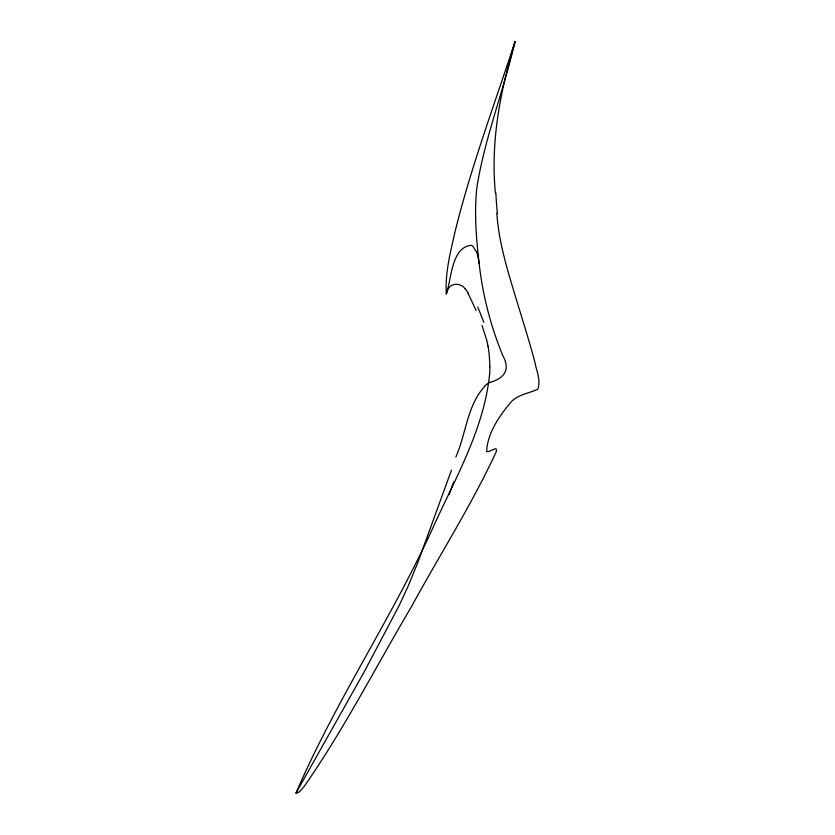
<?xml version="1.0" encoding="UTF-8"?>
<svg xmlns="http://www.w3.org/2000/svg" width="835" height="835" viewBox="0 0 835 835"><rect width="100%" height="100%" fill="white"/><g stroke="black" fill="none" stroke-linecap="round" stroke-linejoin="round"><path stroke-width="1.25" d="M489.613 373.965C484.175 429.347 454.877 478.956 432.478 528.722C391.218 619.006 335.169 701.828 296.007 793.031C299.222 793.594 301.769 788.71 303.846 786.894C343.926 729.539 375.781 666.873 411.425 606.753C439.586 555.108 471.472 505.206 496.23 451.808C498.151 444.502 489.654 453.05 486.68 451.464C487.316 434.002 498.432 417.312 509.392 404.015C516.28 394.475 528.492 393.661 537.855 389.204C541.132 380.186 536.258 370.396 534.724 361.44C528.325 337.757 520.8 314.409 513.765 290.914C506.125 265.593 498.589 239.948 496.856 213.416M490.364 382.357C504.747 377.837 510.623 369.707 502.597 355.146C490.437 325.337 482.369 293.962 478.977 261.94C476.107 237.213 474.176 212.163 476.889 187.322C484.811 137.733 503.693 90.597 515.007 41.75C494.33 104.699 471.076 166.958 455.127 231.358C450.566 251.836 444.94 272.721 446.349 293.889C451.453 279.777 451.182 246.816 471.535 245.323A14.226 6.043 83.4 0 1 472.861 246.294L476.691 252.243M446.349 293.889L446.349 293.857A25.927 11.168 83.2 0 1 447.309 290.757M515.007 41.75C500.342 90.629 490.416 141.606 495.374 192.781M455.879 456.943C465.993 434.137 467.12 405.549 484.592 386.49M451.432 470.241L417.97 562.153L408.075 586.295L399.234 605.354L364.227 671.841L296.007 793.031M447.299 290.747C448.499 286.812 452.393 283.983 456.526 284.338A67.948 29.277 82.9 0 1 459.208 284.683L462.6 286.238A21.094 9.081 82.7 0 1 464.083 287.595L465.116 288.847M468.059 293.315L476.18 310.578M482.045 325.525L486.763 340.273A42.345 18.443 82.1 0 1 487.984 346.191M477.672 254.905L479.165 263.526M489.78 366.815L489.769 365.49A67.009 28.014 81.9 0 0 489.665 361.628L489.352 356.775A46.593 19.706 81.9 0 0 488.078 346.16M476.608 252.368A23.871 13.391 -84.5 0 1 477.568 255.009M484.415 386.094A92.988 53.513 74.5 0 1 490.291 382.159M465.158 288.618A47.344 20.343 82.6 0 1 468.122 293.085M477.724 307.092A250.563 99.981 81 0 1 483.789 322.31M489.863 366.868A57.479 23.735 82 0 1 489.696 374.028M453.676 481.91A436.862 54.265 -79.3 0 1 449.042 494.633M497.295 213.332A230.992 80.755 85.9 0 1 495.823 192.802"/></g></svg>
